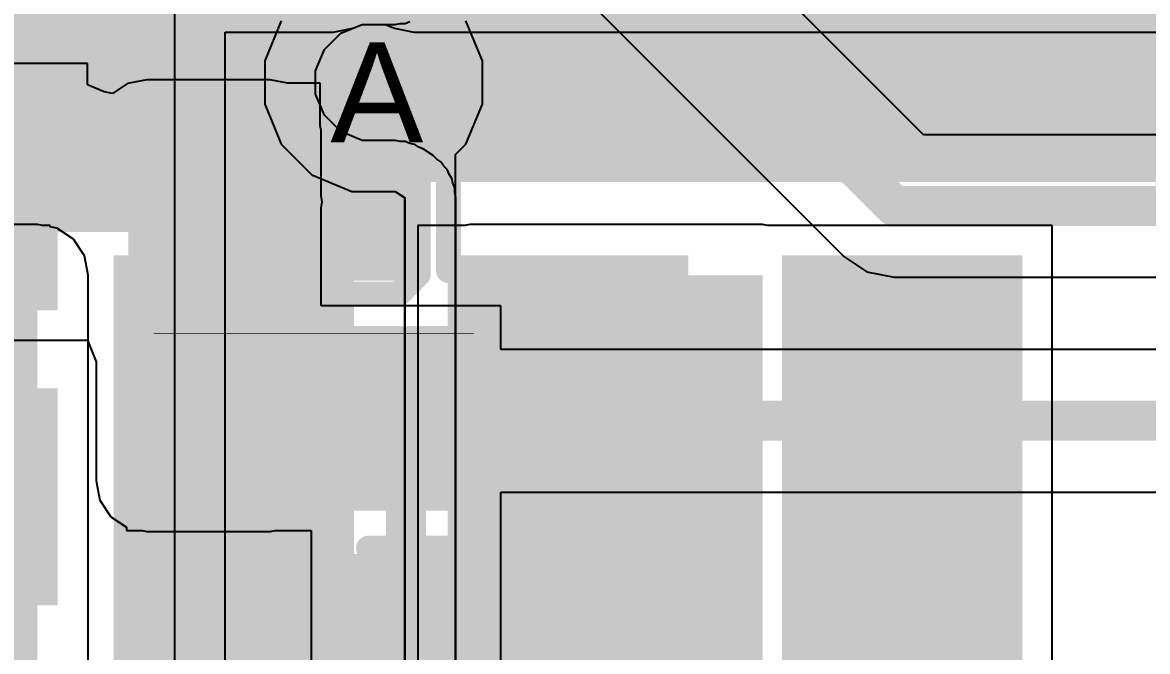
# Model space of a CAD drawing. Header units: inches. Extents: x 0 to 208, y 0 to 213.
# Drawn here: x 0.2774 to 0.5028, y 2.7818 to 2.9077 of the extents above; entities that cross this region are included whole.
import ezdxf

# ---------------------------------------------------------------- set-up
doc = ezdxf.new("R2010")
doc.units = ezdxf.units.IN
doc.header["$MEASUREMENT"] = 0
for name, color, linetype in [('Bottom Layer', 5, 'Continuous'), ('Bottom Overlay', 54, 'Continuous'), ('Bottom Paste', 16, 'Continuous'), ('Bottom Solder', 6, 'Continuous'), ('Drill Drawing', 1, 'Continuous'), ('L2_GND1', 16, 'Continuous'), ('L3_SIG1', 76, 'Continuous'), ('L4_PWR', 90, 'Continuous'), ('L5_GND2', 156, 'Continuous'), ('L6_SIG2', 130, 'Continuous'), ('L7_GND3', 216, 'Continuous'), ('Top Layer', 1, 'Continuous'), ('Top Overlay', 2, 'Continuous'), ('Top Paste', 8, 'Continuous'), ('Top Solder', 216, 'Continuous'), ('Via Holes', 16, 'Continuous')]:
    doc.layers.add(name, color=color, linetype=linetype)
doc.styles.add('Arial', font='', dxfattribs={"height": 0.2})
doc.styles.get('Arial').set_extended_font_data('Arial')

# ---------------------------------------------------------------- blocks, each defined once
blk = doc.blocks.new('DFN1006_2L__B__D____________94')
at = {"layer": 'Top Layer'}
for points in [[(-0.0206697, 0.0137795), (-0.0049217, 0.0137795), (-0.0049217, -0.0137795), (-0.0206697, -0.0137795)], [(0.0049203, 0.0137795), (0.0206683, 0.0137795), (0.0206683, -0.0137795), (0.0049203, -0.0137795)]]:
    blk.add_hatch(color=1, dxfattribs=at).paths.add_polyline_path(points)
at = {"layer": 'Top Paste'}
for points in [[(-0.0206697, 0.0137795), (-0.0049217, 0.0137795), (-0.0049217, -0.0137795), (-0.0206697, -0.0137795)], [(0.0049203, 0.0137795), (0.0206683, 0.0137795), (0.0206683, -0.0137795), (0.0049203, -0.0137795)]]:
    blk.add_hatch(color=8, dxfattribs=at).paths.add_polyline_path(points)
at = {"layer": 'Top Solder'}
for points in [[(-0.0226697, 0.0157795), (-0.0029217, 0.0157795), (-0.0029217, -0.0157795), (-0.0226697, -0.0157795)], [(0.0029203, 0.0157795), (0.0226683, 0.0157795), (0.0226683, -0.0157795), (0.0029203, -0.0157795)]]:
    blk.add_hatch(color=216, dxfattribs=at).paths.add_polyline_path(points)
at = {"layer": 'Top Overlay'}
for points in [[(-0.0207997, 0.01847, 0.005, 0.005, 0), (-0.0247377, 0.014532, 0.005, 0.005, 0)], [(-0.0196197, 0.01847, 0.005, 0.005, 0), (-0.0207997, 0.01847, 0.005, 0.005, 0)], [(-0.0099997, 0.01847, 0.005, 0.005, 0), (-0.0196197, 0.01847, 0.005, 0.005, 0)], [(0.0196203, 0.01847, 0.005, 0.005, 0), (0.0100003, 0.01847, 0.005, 0.005, 0)], [(0.0208003, 0.01847, 0.005, 0.005, 0), (0.0196203, 0.01847, 0.005, 0.005, 0)], [(0.0247383, 0.014532, 0.005, 0.005, 0), (0.0208003, 0.01847, 0.005, 0.005, 0)], [(-0.0308257, 0.01378, 0.005, 0.005, 0), (-0.0308257, -0.016142, 0.005, 0.005, 0)], [(-0.0247377, 0.014532, 0.005, 0.005, 0), (-0.0247377, -0.014534, 0.005, 0.005, 0)], [(0.0247383, 0.014532, 0.005, 0.005, 0), (0.0247383, -0.014534, 0.005, 0.005, 0)], [(0.0308243, 0.01378, 0.005, 0.005, 0), (0.0308243, -0.016142, 0.005, 0.005, 0)], [(-0.0207997, -0.018472, 0.005, 0.005, 0), (-0.0247377, -0.014534, 0.005, 0.005, 0)], [(0.0247383, -0.014534, 0.005, 0.005, 0), (0.0208003, -0.018472, 0.005, 0.005, 0)], [(-0.0099997, -0.018472, 0.005, 0.005, 0), (-0.0207997, -0.018472, 0.005, 0.005, 0)], [(0.0208003, -0.018472, 0.005, 0.005, 0), (0.0100003, -0.018472, 0.005, 0.005, 0)]]:
    blk.add_lwpolyline(points, format="xyseb", dxfattribs=at)
for points in [[(-0.0220497, 0.01847, 0.0025, 0.0025, 1), (-0.0195497, 0.01847, 0.0025, 0.0025, 1)], [(-0.0220497, 0.01847, 0.0025, 0.0025, 1), (-0.0195497, 0.01847, 0.0025, 0.0025, 1)], [(-0.0208697, 0.01847, 0.0025, 0.0025, 1), (-0.0183697, 0.01847, 0.0025, 0.0025, 1)], [(-0.0208697, 0.01847, 0.0025, 0.0025, 1), (-0.0183697, 0.01847, 0.0025, 0.0025, 1)], [(-0.0112497, 0.01847, 0.0025, 0.0025, 1), (-0.0087497, 0.01847, 0.0025, 0.0025, 1)], [(0.0087503, 0.01847, 0.0025, 0.0025, 1), (0.0112503, 0.01847, 0.0025, 0.0025, 1)], [(0.0183703, 0.01847, 0.0025, 0.0025, 1), (0.0208703, 0.01847, 0.0025, 0.0025, 1)], [(0.0183703, 0.01847, 0.0025, 0.0025, 1), (0.0208703, 0.01847, 0.0025, 0.0025, 1)], [(0.0195503, 0.01847, 0.0025, 0.0025, 1), (0.0220503, 0.01847, 0.0025, 0.0025, 1)], [(0.0195503, 0.01847, 0.0025, 0.0025, 1), (0.0220503, 0.01847, 0.0025, 0.0025, 1)], [(-0.0320757, 0.01378, 0.0025, 0.0025, 1), (-0.0295757, 0.01378, 0.0025, 0.0025, 1)], [(-0.0259877, 0.014532, 0.0025, 0.0025, 1), (-0.0234877, 0.014532, 0.0025, 0.0025, 1)], [(-0.0259877, 0.014532, 0.0025, 0.0025, 1), (-0.0234877, 0.014532, 0.0025, 0.0025, 1)], [(0.0234883, 0.014532, 0.0025, 0.0025, 1), (0.0259883, 0.014532, 0.0025, 0.0025, 1)], [(0.0234883, 0.014532, 0.0025, 0.0025, 1), (0.0259883, 0.014532, 0.0025, 0.0025, 1)], [(0.0295743, 0.01378, 0.0025, 0.0025, 1), (0.0320743, 0.01378, 0.0025, 0.0025, 1)], [(-0.0259877, -0.014534, 0.0025, 0.0025, 1), (-0.0234877, -0.014534, 0.0025, 0.0025, 1)], [(-0.0259877, -0.014534, 0.0025, 0.0025, 1), (-0.0234877, -0.014534, 0.0025, 0.0025, 1)], [(0.0234883, -0.014534, 0.0025, 0.0025, 1), (0.0259883, -0.014534, 0.0025, 0.0025, 1)], [(0.0234883, -0.014534, 0.0025, 0.0025, 1), (0.0259883, -0.014534, 0.0025, 0.0025, 1)], [(-0.0320757, -0.016142, 0.0025, 0.0025, 1), (-0.0295757, -0.016142, 0.0025, 0.0025, 1)], [(0.0295743, -0.016142, 0.0025, 0.0025, 1), (0.0320743, -0.016142, 0.0025, 0.0025, 1)], [(-0.0220497, -0.018472, 0.0025, 0.0025, 1), (-0.0195497, -0.018472, 0.0025, 0.0025, 1)], [(-0.0220497, -0.018472, 0.0025, 0.0025, 1), (-0.0195497, -0.018472, 0.0025, 0.0025, 1)], [(-0.0112497, -0.018472, 0.0025, 0.0025, 1), (-0.0087497, -0.018472, 0.0025, 0.0025, 1)], [(0.0087503, -0.018472, 0.0025, 0.0025, 1), (0.0112503, -0.018472, 0.0025, 0.0025, 1)], [(0.0195503, -0.018472, 0.0025, 0.0025, 1), (0.0220503, -0.018472, 0.0025, 0.0025, 1)], [(0.0195503, -0.018472, 0.0025, 0.0025, 1), (0.0220503, -0.018472, 0.0025, 0.0025, 1)]]:
    blk.add_lwpolyline(points, format="xyseb", close=True, dxfattribs=at)
blk = doc.blocks.new('TO_263_5__D2PAK__B_187')
at = {"layer": 'Bottom Layer'}
for points in [[(-0.15393665, 0.26506025), (-0.11377915, 0.26506025), (-0.11377915, 0.09498155), (-0.15393665, 0.09498155)], [(-0.08700665, 0.26506025), (-0.04684915, 0.26506025), (-0.04684915, 0.09498155), (-0.08700665, 0.09498155)], [(-0.02007865, 0.26506025), (0.02007885, 0.26506025), (0.02007885, 0.09498155), (-0.02007865, 0.09498155)]]:
    blk.add_hatch(color=5, dxfattribs=at).paths.add_polyline_path(points)
at = {"layer": 'Bottom Paste'}
for points in [[(-0.15393665, 0.26506025), (-0.11377915, 0.26506025), (-0.11377915, 0.09498155), (-0.15393665, 0.09498155)], [(-0.08700665, 0.26506025), (-0.04684915, 0.26506025), (-0.04684915, 0.09498155), (-0.08700665, 0.09498155)], [(-0.02007865, 0.26506025), (0.02007885, 0.26506025), (0.02007885, 0.09498155), (-0.02007865, 0.09498155)]]:
    blk.add_hatch(color=16, dxfattribs=at).paths.add_polyline_path(points)
at = {"layer": 'Bottom Solder'}
for points in [[(-0.15793665, 0.26906025), (-0.10977915, 0.26906025), (-0.10977915, 0.09098155), (-0.15793665, 0.09098155)], [(-0.09100665, 0.26906025), (-0.04284915, 0.26906025), (-0.04284915, 0.09098155), (-0.09100665, 0.09098155)], [(-0.02407865, 0.26906025), (0.02407885, 0.26906025), (0.02407885, 0.09098155), (-0.02407865, 0.09098155)]]:
    blk.add_hatch(color=6, dxfattribs=at).paths.add_polyline_path(points)
at = {"layer": 'Bottom Overlay'}
blk.add_lwpolyline([(-0.1649999, 0.0500009, 0.005, 0.005, 0), (-0.2029999, 0.0500009, 0.005, 0.005, 0)], format="xyseb", dxfattribs=at)
blk.add_lwpolyline([(-0.1662499, 0.0500009, 0.0025, 0.0025, 1), (-0.1637499, 0.0500009, 0.0025, 0.0025, 1)], format="xyseb", close=True, dxfattribs=at)
blk = doc.blocks.new('R___0402_348')
at = {"layer": 'Top Layer'}
for points in [[(-0.0274996, -0.0124994), (-0.0274996, 0.0125006), (-0.009499599999999999, 0.0125006), (-0.009499600000000002, -0.0124994)], [(0.009500399999999999, -0.0124994), (0.0095004, 0.0125006), (0.0275004, 0.0125006), (0.0275004, -0.0124994)]]:
    blk.add_hatch(color=1, dxfattribs=at).paths.add_polyline_path(points)
at = {"layer": 'Top Paste'}
for points in [[(-0.0274996, -0.0124994), (-0.0274996, 0.0125006), (-0.009499599999999999, 0.0125006), (-0.009499600000000002, -0.0124994)], [(0.009500399999999999, -0.0124994), (0.0095004, 0.0125006), (0.0275004, 0.0125006), (0.0275004, -0.0124994)]]:
    blk.add_hatch(color=8, dxfattribs=at).paths.add_polyline_path(points)
at = {"layer": 'Top Solder'}
for points in [[(-0.029665, -0.0146648), (-0.029665, 0.014666), (-0.007334199999999998, 0.014666), (-0.007334200000000002, -0.0146648)], [(0.007334999999999999, -0.0146648), (0.007335000000000001, 0.014666), (0.0296658, 0.014666), (0.0296658, -0.0146648)]]:
    blk.add_hatch(color=216, dxfattribs=at).paths.add_polyline_path(points)
at = {"layer": 'Top Overlay'}
for points in [[(0.0310004, 0.0160006, 0.005, 0.005, 0), (-0.0309996, 0.0160006, 0.005, 0.005, 0)], [(-0.0309996, 0.0160006, 0.005, 0.005, 0), (-0.0309996, -0.0159994, 0.005, 0.005, 0)], [(0.0310004, 0.0160006, 0.005, 0.005, 0), (0.0310004, -0.0159994, 0.005, 0.005, 0)], [(0.0310004, -0.0159994, 0.005, 0.005, 0), (-0.0309996, -0.0159994, 0.005, 0.005, 0)], [(0.0320004, -0.0169994, 0.000127, 0.000127, 0), (-0.0319996, -0.0169994, 0.000127, 0.000127, 0)]]:
    blk.add_lwpolyline(points, format="xyseb", dxfattribs=at)
for points in [[(-0.0322496, 0.0160006, 0.0025, 0.0025, 1), (-0.0297496, 0.0160006, 0.0025, 0.0025, 1)], [(-0.0322496, 0.0160006, 0.0025, 0.0025, 1), (-0.0297496, 0.0160006, 0.0025, 0.0025, 1)], [(0.0297504, 0.0160006, 0.0025, 0.0025, 1), (0.0322504, 0.0160006, 0.0025, 0.0025, 1)], [(0.0297504, 0.0160006, 0.0025, 0.0025, 1), (0.0322504, 0.0160006, 0.0025, 0.0025, 1)], [(-0.0322496, -0.0159994, 0.0025, 0.0025, 1), (-0.0297496, -0.0159994, 0.0025, 0.0025, 1)], [(-0.0322496, -0.0159994, 0.0025, 0.0025, 1), (-0.0297496, -0.0159994, 0.0025, 0.0025, 1)], [(0.0297504, -0.0159994, 0.0025, 0.0025, 1), (0.0322504, -0.0159994, 0.0025, 0.0025, 1)], [(0.0297504, -0.0159994, 0.0025, 0.0025, 1), (0.0322504, -0.0159994, 0.0025, 0.0025, 1)], [(-0.0320313, -0.0169994, 6.35e-05, 6.35e-05, 1), (-0.0319679, -0.0169994, 6.35e-05, 6.35e-05, 1)], [(0.0319687, -0.0169994, 6.35e-05, 6.35e-05, 1), (0.0320321, -0.0169994, 6.35e-05, 6.35e-05, 1)]]:
    blk.add_lwpolyline(points, format="xyseb", close=True, dxfattribs=at)
blk = doc.blocks.new('C___0402_365')
at = {"layer": 'Top Layer'}
for points in [[(-0.0275, -0.0125014), (-0.0275, 0.0124986), (-0.009499999999999998, 0.0124986), (-0.009500000000000001, -0.0125014)], [(0.009499999999999998, -0.0125014), (0.009500000000000001, 0.0124986), (0.0275, 0.0124986), (0.0275, -0.0125014)]]:
    blk.add_hatch(color=1, dxfattribs=at).paths.add_polyline_path(points)
at = {"layer": 'Top Paste'}
for points in [[(-0.0275, -0.0125014), (-0.0275, 0.0124986), (-0.009499999999999998, 0.0124986), (-0.009500000000000001, -0.0125014)], [(0.009499999999999998, -0.0125014), (0.009500000000000001, 0.0124986), (0.0275, 0.0124986), (0.0275, -0.0125014)]]:
    blk.add_hatch(color=8, dxfattribs=at).paths.add_polyline_path(points)
at = {"layer": 'Top Solder'}
for points in [[(-0.0298622, -0.0148636), (-0.0298622, 0.0148608), (-0.007137799999999999, 0.0148608), (-0.007137800000000001, -0.0148636)], [(0.007137799999999999, -0.0148636), (0.007137800000000001, 0.0148608), (0.0298622, 0.0148608), (0.0298622, -0.0148636)]]:
    blk.add_hatch(color=216, dxfattribs=at).paths.add_polyline_path(points)
at = {"layer": 'Top Overlay'}
for points in [[(-0.031, -0.0160014, 0.005, 0.005, 0), (-0.031, 0.0159986, 0.005, 0.005, 0)], [(-0.031, 0.0159986, 0.005, 0.005, 0), (-0.011, 0.0159986, 0.005, 0.005, 0)], [(0.011, 0.0159986, 0.005, 0.005, 0), (0.031, 0.0159986, 0.005, 0.005, 0)], [(0.031, -0.0160014, 0.005, 0.005, 0), (0.031, 0.0159986, 0.005, 0.005, 0)], [(-0.031, -0.0160014, 0.005, 0.005, 0), (-0.011, -0.0160014, 0.005, 0.005, 0)], [(0.011, -0.0160014, 0.005, 0.005, 0), (0.031, -0.0160014, 0.005, 0.005, 0)]]:
    blk.add_lwpolyline(points, format="xyseb", dxfattribs=at)
for points in [[(-0.03225, 0.0159986, 0.0025, 0.0025, 1), (-0.02975, 0.0159986, 0.0025, 0.0025, 1)], [(-0.03225, 0.0159986, 0.0025, 0.0025, 1), (-0.02975, 0.0159986, 0.0025, 0.0025, 1)], [(-0.01225, 0.0159986, 0.0025, 0.0025, 1), (-0.00975, 0.0159986, 0.0025, 0.0025, 1)], [(0.00975, 0.0159986, 0.0025, 0.0025, 1), (0.01225, 0.0159986, 0.0025, 0.0025, 1)], [(0.02975, 0.0159986, 0.0025, 0.0025, 1), (0.03225, 0.0159986, 0.0025, 0.0025, 1)], [(0.02975, 0.0159986, 0.0025, 0.0025, 1), (0.03225, 0.0159986, 0.0025, 0.0025, 1)], [(-0.03225, -0.0160014, 0.0025, 0.0025, 1), (-0.02975, -0.0160014, 0.0025, 0.0025, 1)], [(-0.03225, -0.0160014, 0.0025, 0.0025, 1), (-0.02975, -0.0160014, 0.0025, 0.0025, 1)], [(-0.01225, -0.0160014, 0.0025, 0.0025, 1), (-0.00975, -0.0160014, 0.0025, 0.0025, 1)], [(0.00975, -0.0160014, 0.0025, 0.0025, 1), (0.01225, -0.0160014, 0.0025, 0.0025, 1)], [(0.02975, -0.0160014, 0.0025, 0.0025, 1), (0.03225, -0.0160014, 0.0025, 0.0025, 1)], [(0.02975, -0.0160014, 0.0025, 0.0025, 1), (0.03225, -0.0160014, 0.0025, 0.0025, 1)]]:
    blk.add_lwpolyline(points, format="xyseb", close=True, dxfattribs=at)
blk = doc.blocks.new('TS_1185EC_C_D_B__371')
at = {"layer": 'Top Layer'}
for points in [[(-0.1003945, 0.04724375), (-0.0511819, 0.04724375), (-0.0511819, 0.01181065), (-0.1003945, 0.01181065)], [(0.0511815, 0.04724375), (0.1003941, 0.04724375), (0.1003941, 0.01181065), (0.0511815, 0.01181065)], [(-0.1003945, -0.01181025), (-0.0511819, -0.01181025), (-0.0511819, -0.04724335), (-0.1003945, -0.04724335)], [(0.0511815, -0.01181025), (0.1003941, -0.01181025), (0.1003941, -0.04724335), (0.0511815, -0.04724335)]]:
    blk.add_hatch(color=1, dxfattribs=at).paths.add_polyline_path(points)
at = {"layer": 'Top Paste'}
for points in [[(-0.1003945, 0.04724375), (-0.0511819, 0.04724375), (-0.0511819, 0.01181065), (-0.1003945, 0.01181065)], [(0.0511815, 0.04724375), (0.1003941, 0.04724375), (0.1003941, 0.01181065), (0.0511815, 0.01181065)], [(-0.1003945, -0.01181025), (-0.0511819, -0.01181025), (-0.0511819, -0.04724335), (-0.1003945, -0.04724335)], [(0.0511815, -0.01181025), (0.1003941, -0.01181025), (0.1003941, -0.04724335), (0.0511815, -0.04724335)]]:
    blk.add_hatch(color=8, dxfattribs=at).paths.add_polyline_path(points)
at = {"layer": 'Top Solder'}
for points in [[(-0.1043945, 0.05124375), (-0.0471819, 0.05124375), (-0.0471819, 0.00781065), (-0.1043945, 0.00781065)], [(0.0471815, 0.05124375), (0.1043941, 0.05124375), (0.1043941, 0.00781065), (0.0471815, 0.00781065)], [(-0.1043945, -0.00781025), (-0.0471819, -0.00781025), (-0.0471819, -0.05124335), (-0.1043945, -0.05124335)], [(0.0471815, -0.00781025), (0.1043941, -0.00781025), (0.1043941, -0.05124335), (0.0471815, -0.05124335)]]:
    blk.add_hatch(color=216, dxfattribs=at).paths.add_polyline_path(points)
at = {"layer": 'Top Overlay'}
for points in [[(-0.0700002, 0.0599992, 0.005, 0.005, 0), (0.0699998, 0.0599992, 0.005, 0.005, 0)], [(-0.1120002, 0.0239992, 0.005, 0.005, 0), (-0.1120002, 0.0339992, 0.005, 0.005, 0)], [(-0.1120002, 0.0339992, 0.005, 0.005, 0), (-0.1070002, 0.0289992, 0.005, 0.005, 0)], [(-0.1120002, 0.0239992, 0.005, 0.005, 0), (-0.1070002, 0.0289992, 0.005, 0.005, 0)], [(-0.0700002, -0.0600008, 0.005, 0.005, 0), (0.0699998, -0.0600008, 0.005, 0.005, 0)]]:
    blk.add_lwpolyline(points, format="xyseb", dxfattribs=at)
for points in [[(-0.0712502, 0.0599992, 0.0025, 0.0025, 1), (-0.0687502, 0.0599992, 0.0025, 0.0025, 1)], [(0.0687498, 0.0599992, 0.0025, 0.0025, 1), (0.0712498, 0.0599992, 0.0025, 0.0025, 1)], [(-0.1132502, 0.0339992, 0.0025, 0.0025, 1), (-0.1107502, 0.0339992, 0.0025, 0.0025, 1)], [(-0.1132502, 0.0339992, 0.0025, 0.0025, 1), (-0.1107502, 0.0339992, 0.0025, 0.0025, 1)], [(-0.1082502, 0.0289992, 0.0025, 0.0025, 1), (-0.1057502, 0.0289992, 0.0025, 0.0025, 1)], [(-0.1082502, 0.0289992, 0.0025, 0.0025, 1), (-0.1057502, 0.0289992, 0.0025, 0.0025, 1)], [(-0.1132502, 0.0239992, 0.0025, 0.0025, 1), (-0.1107502, 0.0239992, 0.0025, 0.0025, 1)], [(-0.1132502, 0.0239992, 0.0025, 0.0025, 1), (-0.1107502, 0.0239992, 0.0025, 0.0025, 1)], [(-0.0712502, -0.0600008, 0.0025, 0.0025, 1), (-0.0687502, -0.0600008, 0.0025, 0.0025, 1)], [(0.0687498, -0.0600008, 0.0025, 0.0025, 1), (0.0712498, -0.0600008, 0.0025, 0.0025, 1)]]:
    blk.add_lwpolyline(points, format="xyseb", close=True, dxfattribs=at)

msp = doc.modelspace()

# ---------------------------------------------------------------- hatches: boundary and pattern name
at = {"layer": 'Bottom Layer'}
for points in [[(0.2996578, 2.6329262), (0.3399998, 2.6329262), (0.3399998, 2.9880002), (0.2996578, 2.9880002)], [(0.0989998, 2.8758382), (0.5404998, 2.8758382), (0.5404998, 2.9640002), (0.0989998, 2.9640002)], [(0.2803418, 2.8571282), (0.2327278, 2.8571282), (0.2327278, 2.5880002), (0.2803418, 2.5880002)], [(0.4256438, 2.8571222), (0.3669998, 2.8571222), (0.3669998, 2.6329202), (0.4256438, 2.6329202)]]:
    msp.add_hatch(color=5, dxfattribs=at).paths.add_polyline_path(points)
h = msp.add_hatch(color=5, dxfattribs=at)
edge = h.paths.add_edge_path()
edge.add_arc((0.3477118, 2.8957362), 0.011811, 0, 360)
at = {"layer": 'L2_GND1'}
h = msp.add_hatch(color=16, dxfattribs=at)
edge = h.paths.add_edge_path()
edge.add_arc((0.3477118, 2.8957362), 0.011811, 0, 360)
at = {"layer": 'L3_SIG1'}
h = msp.add_hatch(color=76, dxfattribs=at)
edge = h.paths.add_edge_path()
edge.add_arc((0.3477118, 2.8957362), 0.011811, 0, 360)
at = {"layer": 'L4_PWR'}
h = msp.add_hatch(color=90, dxfattribs=at)
edge = h.paths.add_edge_path()
edge.add_arc((0.3477118, 2.8957362), 0.011811, 0, 360)
at = {"layer": 'L5_GND2'}
h = msp.add_hatch(color=156, dxfattribs=at)
edge = h.paths.add_edge_path()
edge.add_arc((0.3477118, 2.8957362), 0.011811, 0, 360)
at = {"layer": 'L6_SIG2'}
h = msp.add_hatch(color=130, dxfattribs=at)
edge = h.paths.add_edge_path()
edge.add_arc((0.3477118, 2.8957362), 0.011811, 0, 360)
at = {"layer": 'L7_GND3'}
h = msp.add_hatch(color=216, dxfattribs=at)
edge = h.paths.add_edge_path()
edge.add_arc((0.3477118, 2.8957362), 0.011811, 0, 360)
at = {"layer": 'Top Layer'}
h = msp.add_hatch(color=1, dxfattribs=at)
edge = h.paths.add_edge_path()
edge.add_arc((0.3477118, 2.8957362), 0.011811, 0, 360)
for points in [[(0.3368378, 2.8580462), (0.3585638, 2.8580462), (0.3585638, 2.904), (0.3368378, 2.904)], [(0.3022958, 2.8159882), (0.3269958, 2.8159882), (0.3269958, 2.8861002), (0.3022958, 2.8861002)], [(0.3047038, 2.7864882), (0.3297038, 2.7864882), (0.3297038, 2.7989862), (0.3047038, 2.7989862)]]:
    msp.add_hatch(color=1, dxfattribs=at).paths.add_polyline_path(points)
at = {"layer": 'Via Holes'}
h = msp.add_hatch(color=7, dxfattribs=at)
edge = h.paths.add_edge_path()
edge.add_arc((0.3477118, 2.8957362), 0.0059055, 0, 360)

# ---------------------------------------------------------------- linework, layer by layer
at = {"layer": 'Bottom Layer'}
for p, q in [((0.2803418, 2.8673241), (0.2327278, 2.8673241)), ((0.2813604, 2.8671215), (0.2803418, 2.8673241)), ((0.3669998, 2.8673181), (0.3660114, 2.8671215)), ((0.4256438, 2.8673181), (0.3669998, 2.8673181)), ((0.4266322, 2.8671215), (0.4256438, 2.8673181)), ((0.2828845, 2.8671215), (0.2813604, 2.8671215)), ((0.2828845, 2.8668183), (0.2828845, 2.8671215)), ((0.2842436, 2.866548), (0.2828845, 2.8668183)), ((0.2875514, 2.8643378), (0.2842436, 2.866548)), ((0.3660114, 2.8671215), (0.3565851, 2.8671215)), ((0.3565851, 2.8671215), (0.3565851, 2.6770429)), ((0.4836725, 2.8671215), (0.4266322, 2.8671215)), ((0.4836725, 2.719343), (0.4836725, 2.8671215)), ((0.2897616, 2.86103), (0.2875514, 2.8643378)), ((0.2905377, 2.8571282), (0.2897616, 2.86103)), ((0.2905377, 2.6321174), (0.2905377, 2.8571282))]:
    msp.add_line(p, q, dxfattribs=at)
msp.add_lwpolyline([(0.3849998, 2.7680649, 0.025, 0.025, -0.198912367379658), (0.3866638, 2.7720822, 0.025, 0.025, 0)], format="xyseb", dxfattribs=at)
msp.add_lwpolyline([(0.3804138, 2.7720822, 0.0125, 0.0125, 1), (0.3929138, 2.7720822, 0.0125, 0.0125, 1)], format="xyseb", close=True, dxfattribs=at)
at = {"layer": 'L2_GND1'}
for p, q in [((0.3292213, 2.9080911), (0.3259008, 2.9000747)), ((0.3540393, 2.9075472), (0.354967, 2.9079315)), ((0.337865, 2.9023156), (0.3411324, 2.905583)), ((0.3411324, 2.905583), (0.3454014, 2.9073513)), ((0.3454014, 2.9073513), (0.3520502, 2.9073513)), ((0.3520502, 2.9073513), (0.3530351, 2.9075472)), ((0.3530351, 2.9075472), (0.3540393, 2.9075472)), ((0.3360967, 2.8980466), (0.337865, 2.9023156)), ((0.3259008, 2.9000747), (0.3259008, 2.8913977)), ((0.3360967, 2.8934258), (0.3360967, 2.8980466)), ((0.337865, 2.8891568), (0.3360967, 2.8934258)), ((0.3259008, 2.8913977), (0.3292213, 2.8833813)), ((0.3411324, 2.8858894), (0.337865, 2.8891568)), ((0.3454014, 2.8841211), (0.3411324, 2.8858894)), ((0.3292213, 2.8833813), (0.3353569, 2.8772457)), ((0.3520502, 2.8841211), (0.3454014, 2.8841211)), ((0.3530351, 2.8839252), (0.3520502, 2.8841211)), ((0.3540393, 2.8839252), (0.3530351, 2.8839252)), ((0.354967, 2.8835409), (0.3540393, 2.8839252)), ((0.355952, 2.883345), (0.354967, 2.8835409)), ((0.356787, 2.8827871), (0.355952, 2.883345)), ((0.3577147, 2.8824028), (0.356787, 2.8827871)), ((0.3596645, 2.8811), (0.3577147, 2.8824028)), ((0.3603746, 2.8803899), (0.3596645, 2.8811)), ((0.3612096, 2.879832), (0.3603746, 2.8803899)), ((0.3617674, 2.8789971), (0.3612096, 2.879832)), ((0.3624776, 2.878287), (0.3617674, 2.8789971)), ((0.3353569, 2.8772457), (0.3433733, 2.8739252)), ((0.362862, 2.8773591), (0.3624776, 2.878287)), ((0.3634198, 2.8765242), (0.362862, 2.8773591)), ((0.3636157, 2.8755394), (0.3634198, 2.8765242)), ((0.3433733, 2.8739252), (0.3520502, 2.8739252)), ((0.3520502, 2.8739252), (0.354, 2.8726224)), ((0.364, 2.8746116), (0.3636157, 2.8755394)), ((0.364, 2.8736073), (0.364, 2.8746116)), ((0.354, 2.8726224), (0.354, 2.6294876)), ((0.3641959, 2.8726224), (0.364, 2.8736073)), ((0.3641959, 2.6317332), (0.3641959, 2.8726224))]:
    msp.add_line(p, q, dxfattribs=at)
at = {"layer": 'L3_SIG1'}
for p, q in [((0.3078058, 2.916), (0.3078058, 2.7010715)), ((0.3180017, 2.7010715), (0.3180017, 2.9058041)), ((0.3180017, 2.9058041), (0.339638, 2.9058041)), ((0.339638, 2.9058041), (0.3435398, 2.9065802)), ((0.3435398, 2.9065802), (0.3454014, 2.9073513)), ((0.3454014, 2.9073513), (0.3500222, 2.9073513)), ((0.3500222, 2.9073513), (0.3518838, 2.9065802)), ((0.3518838, 2.9065802), (0.3557856, 2.9058041)), ((0.3557856, 2.9058041), (0.6458877, 2.9058041))]:
    msp.add_line(p, q, dxfattribs=at)
at = {"layer": 'L4_PWR'}
for p, q in [((0.3292213, 2.9080911), (0.3259008, 2.9000747)), ((0.3695228, 2.9000747), (0.3662023, 2.9080911)), ((0.3259008, 2.9000747), (0.3259008, 2.8913977)), ((0.3695228, 2.8913977), (0.3695228, 2.9000747)), ((0.3259008, 2.8913977), (0.3292213, 2.8833813)), ((0.3662023, 2.8833813), (0.3695228, 2.8913977)), ((0.3292213, 2.8833813), (0.3353569, 2.8772457)), ((0.3641095, 2.8812885), (0.3662023, 2.8833813)), ((0.3641095, 2.645), (0.3641095, 2.8812885)), ((0.3353569, 2.8772457), (0.3433733, 2.8739252)), ((0.3433733, 2.8739252), (0.3520502, 2.8739252)), ((0.3520502, 2.8739252), (0.3539136, 2.8726801)), ((0.3539136, 2.8726801), (0.3539136, 2.645))]:
    msp.add_line(p, q, dxfattribs=at)
at = {"layer": 'Top Layer'}
for p, q in [((0.4579124, 2.8852745), (0.3960113, 2.9471757)), ((0.3800051, 2.9228079), (0.4419061, 2.860907)), ((0.2903941, 2.8995427), (0.2211815, 2.8995427)), ((0.2903941, 2.8952874), (0.2903941, 2.8995427)), ((0.2937505, 2.8938728), (0.2903941, 2.8952874)), ((0.298394, 2.89552), (0.2953941, 2.8935156)), ((0.3022958, 2.8962961), (0.298394, 2.89552)), ((0.3269958, 2.8962961), (0.3022958, 2.8962961)), ((0.3304667, 2.8956057), (0.3269958, 2.8962961)), ((0.3369958, 2.8956057), (0.3304667, 2.8956057)), ((0.3369958, 2.8870851), (0.3369958, 2.8956057)), ((0.2953941, 2.8935156), (0.2937505, 2.8938728)), ((0.3371917, 2.8861002), (0.3369958, 2.8870851)), ((0.3371917, 2.8730509), (0.3371917, 2.8861002)), ((0.5454287, 2.8852745), (0.4579124, 2.8852745)), ((0.3374353, 2.8718262), (0.3371917, 2.8730509)), ((0.3371917, 2.8706015), (0.3374353, 2.8718262)), ((0.3371917, 2.8509882), (0.3371917, 2.8706015)), ((0.4419061, 2.860907), (0.4419063, 2.8609067)), ((0.4419063, 2.8609067), (0.4465373, 2.8578125)), ((0.4465373, 2.8578125), (0.4519998, 2.8567258)), ((0.4519998, 2.8567258), (0.4520003, 2.8567259)), ((0.4520003, 2.8567259), (0.5454287, 2.8567259)), ((0.3732058, 2.8509882), (0.3371917, 2.8509882)), ((0.3732058, 2.8422745), (0.3732058, 2.8509882)), ((0.2211815, 2.8441097), (0.290394, 2.8441097)), ((0.290394, 2.8441097), (0.2920999, 2.8398162)), ((0.5454287, 2.8422745), (0.3732058, 2.8422745)), ((0.2920999, 2.8398162), (0.2920999, 2.8159882)), ((0.2920999, 2.8159882), (0.292876, 2.8120864)), ((0.3732058, 2.8059882), (0.3732058, 2.8137259)), ((0.3732058, 2.8137259), (0.5454287, 2.8137259)), ((0.292876, 2.8120864), (0.2950862, 2.8087786)), ((0.2950862, 2.8087786), (0.2982058, 2.8066942)), ((0.2982058, 2.8066942), (0.2982058, 2.8059882)), ((0.2982058, 2.8059882), (0.3013109, 2.8059882)), ((0.3013109, 2.8059882), (0.3022958, 2.8057923)), ((0.3022958, 2.8057923), (0.3269958, 2.8057923)), ((0.3269958, 2.8057923), (0.3279807, 2.8059882)), ((0.3279807, 2.8059882), (0.3352038, 2.8059882)), ((0.3352038, 2.8059882), (0.3352038, 2.7639862)), ((0.3732038, 2.7639862), (0.3732038, 2.8059882)), ((0.3732038, 2.8059882), (0.3732058, 2.8059882))]:
    msp.add_line(p, q, dxfattribs=at)
for points in [[(0.3859178, 2.9370822, 0.008, 0.008, 0), (0.4519998, 2.8710002, 0.008, 0.008, 0)], [(0.2557878, 2.8718262, 0.012, 0.012, 0), (0.3211218, 2.8718262, 0.012, 0.012, 0)], [(0.4519998, 2.8710002, 0.008, 0.008, 0), (0.5619998, 2.8710002, 0.008, 0.008, 0)], [(0.3542058, 2.7864882, 0.008, 0.008, 0), (0.3542058, 2.8284882, 0.008, 0.008, 0)], [(0.3546938, 2.8280002, 0.008, 0.008, 0), (0.5619998, 2.8280002, 0.008, 0.008, 0)], [(0.3172038, 2.6813562, 0.025, 0.025, 0), (0.3172038, 2.7864862, 0.025, 0.025, 0)], [(0.3542038, 2.7864862, 0.008, 0.008, 0), (0.3542058, 2.7864882, 0.008, 0.008, 0)]]:
    msp.add_lwpolyline(points, format="xyseb", dxfattribs=at)
for points in [[(0.3181218, 2.8718262, 0.006, 0.006, 1), (0.3241218, 2.8718262, 0.006, 0.006, 1)], [(0.4499998, 2.8710002, 0.004, 0.004, 1), (0.4539998, 2.8710002, 0.004, 0.004, 1)], [(0.4499998, 2.8710002, 0.004, 0.004, 1), (0.4539998, 2.8710002, 0.004, 0.004, 1)], [(0.3522058, 2.8284882, 0.004, 0.004, 1), (0.3562058, 2.8284882, 0.004, 0.004, 1)], [(0.3526938, 2.8280002, 0.004, 0.004, 1), (0.3566938, 2.8280002, 0.004, 0.004, 1)], [(0.3109538, 2.7864862, 0.0125, 0.0125, 1), (0.3234538, 2.7864862, 0.0125, 0.0125, 1)], [(0.3522038, 2.7864862, 0.004, 0.004, 1), (0.3562038, 2.7864862, 0.004, 0.004, 1)], [(0.3522058, 2.7864882, 0.004, 0.004, 1), (0.3562058, 2.7864882, 0.004, 0.004, 1)], [(0.3522058, 2.7864882, 0.004, 0.004, 1), (0.3562058, 2.7864882, 0.004, 0.004, 1)]]:
    msp.add_lwpolyline(points, format="xyseb", close=True, dxfattribs=at)

# ---------------------------------------------------------------- block references
at = {"rotation": 180}
for name, p in [('TO_263_5__D2PAK__B_187', (0.3197359, 2.9521031)), ('DFN1006_2L__B__D____________94', (0.3319161, 2.8718262)), ('R___0402_348', (0.3357062, 2.8284888))]:
    msp.add_blockref(name, p, dxfattribs=at)
for name, p in [('TS_1185EC_C_D_B__371', (0.18, 2.842299)), ('C___0402_365', (0.3357038, 2.7864876))]:
    msp.add_blockref(name, p)

# ---------------------------------------------------------------- texts
at = {"layer": 'Drill Drawing', "style": 'Arial'}
msp.add_text('A', height=0.02, dxfattribs=at).set_placement((0.3390473, 2.8837395))

doc.saveas('drawing.dxf')
